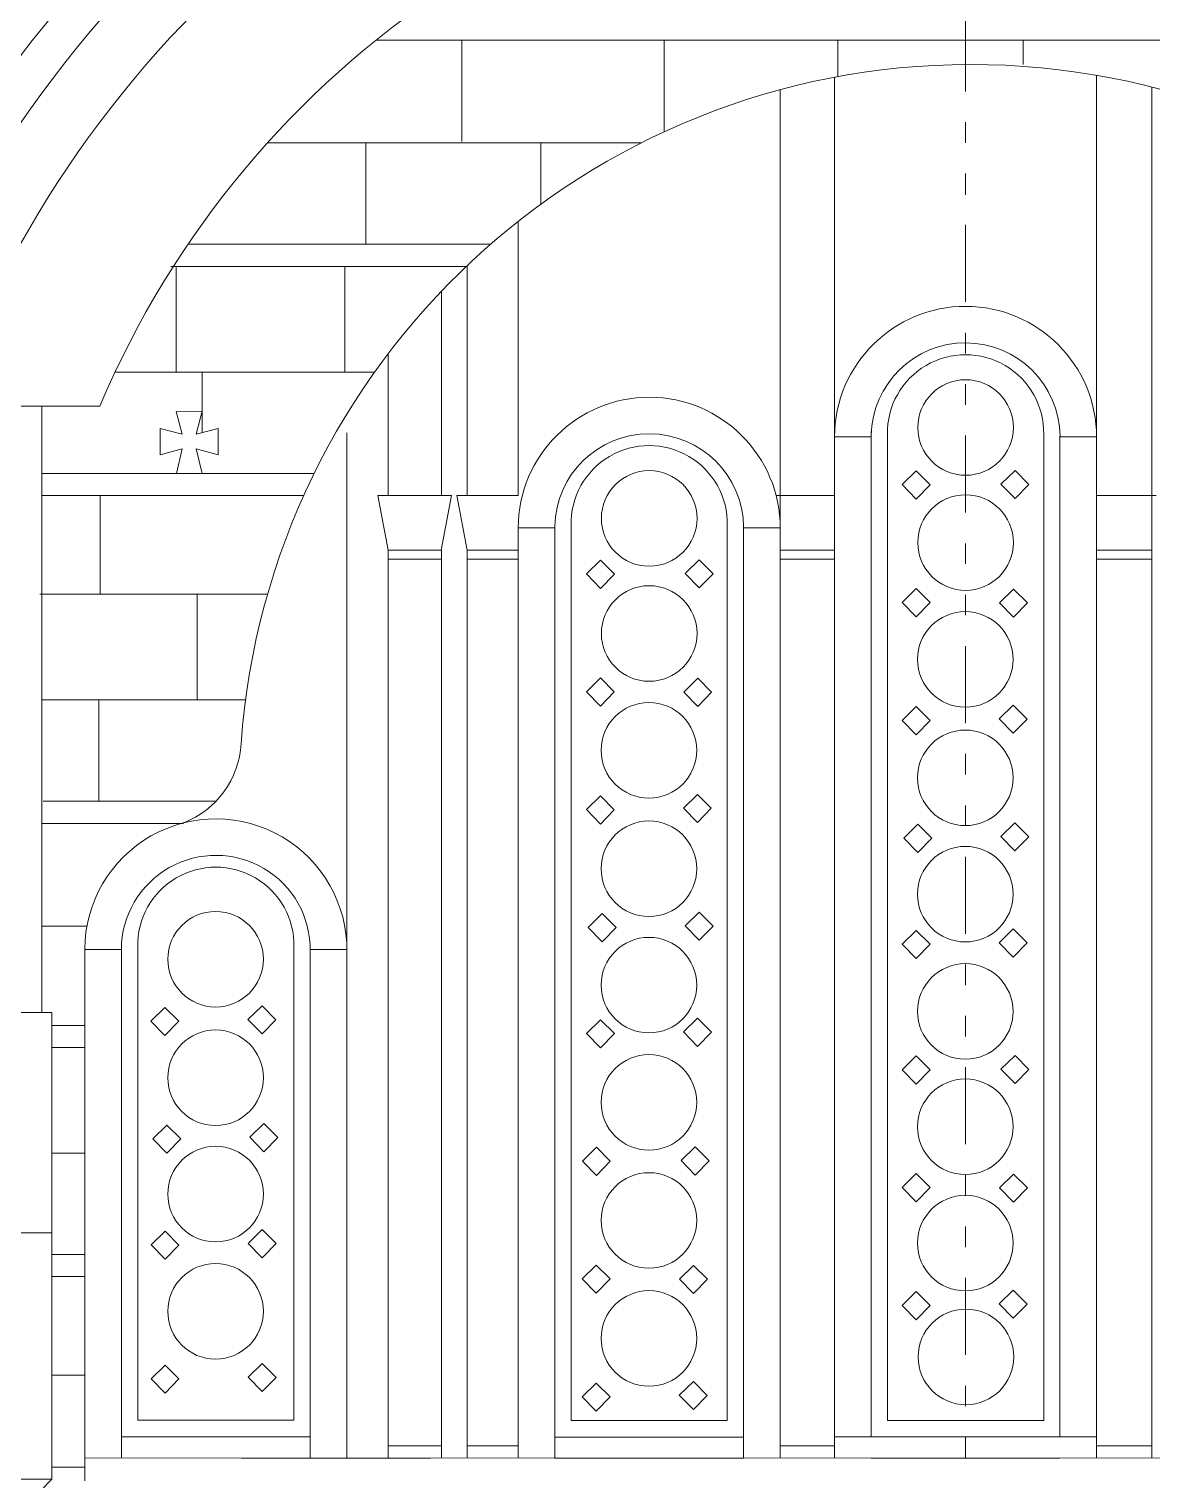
# Model space of a CAD drawing. Header units: millimetres. Extents: x -490789 to -449459, y 209001 to 327650.
# Drawn here: x -473270 to -469414, y 222303 to 227286 of the extents above; entities that cross this region are included whole.
import ezdxf

# ---------------------------------------------------------------- set-up
doc = ezdxf.new("R2010")
doc.units = ezdxf.units.MM
doc.header["$MEASUREMENT"] = 0
doc.linetypes.add('2-Штрих-Штриховая', pattern=[723.19442, 264.583325, -105.833328, 70.555556, -105.833328, 70.555556, -105.833328])
for name, color, linetype, lineweight in [('0_Ном._пера__12_Ном._пера__12_Ном._пера__12', 12, 'Continuous', 18), ('0_Ном._пера__7_Ном._пера__15_Ном._пера__15', 15, 'Continuous', 18), ('0_Ном._пера__7_Ном._пера__5_Ном._пера__5', 5, 'Continuous', 18), ('0_Ном._пера__7_Ном._пера__7_Ном._пера__1', 1, 'Continuous', 18), ('0_Ном._пера__7_Ном._пера__7_Ном._пера__7', 7, 'Continuous', 18), ('0_Ном_пера__1_Ном_пера__1_Ном_пера__1_Ном._пера__1_Ном_пера__1_Ном_пера__1_Ном_пера__1_Ном_пера__1_Ном_пера__1_Ном_пера__1_Ном_пера__1_Ном_пера__1_Ном_пера__1_Ном_пера__1_Ном_пера__1_Ном_пера__1_Ном_пера__1_Ном_пера__1_Ном_пера__1_Ном_пера__1_Ном_пера___D_Ном._пера__1', 1, 'Continuous', 18), ('0_Ном_пера__1_Ном_пера__1_Ном_пера__1_Ном_пера__1_Ном_пера__1_Ном_пера__1_Ном_пера__1_Ном_пера__1_Ном_пера__1_Ном_пера__1_Ном._пера__1_Ном_пера__1_Ном_пера__1_Ном_пера__1_Ном_пера__1_Ном_пера__1_Ном_пера__1_Ном_пера__1_Ном_пера__1_Ном_пера__1_Ном_пера___D_Ном._пера__1', 1, 'Continuous', 18), ('0_Ном_пера__5_Ном_пера__5_Ном_пера__5_Ном_пера__5_Ном_пера__5_Ном_пера__5_Ном_пера__5_Ном_пера__5_Ном_пера__5_Ном_пера__5_Ном_пера__5_Ном_пера__5_Ном_пера__5_Ном_пера__5_Ном_пера__5_Ном_пера__5_Ном._пера__5_Ном_пера__5_Ном_пера__5_Ном_пера__5_Ном_пера___7_Ном._пера__5', 5, 'Continuous', 18), ('0_Ном_пера__7_Ном._пера__7_Ном_пера__7_Ном_пера__7_Ном_пера__7_Ном_пера__7_Ном_пера__7_Ном_пера__7_Ном_пера__7_Ном_пера__7_Ном_пера__7_Ном_пера__7_Ном_пера__7_Ном_пера__7_Ном_пера__7_Ном_пера__7_Ном_пера__7_Ном_пера__7_Ном_пера__7_Ном_пера__7_Ном_пера___7_Ном._пера__7', 7, 'Continuous', 18), ('0_Ном_пера__7_Ном_пера__7_Ном_пера__7_Ном._пера__7_Ном_пера__7_Ном_пера__7_Ном_пера__7_Ном_пера__7_Ном_пера__7_Ном_пера__7_Ном_пера__7_Ном_пера__7_Ном_пера__7_Ном_пера__7_Ном_пера__7_Ном_пера__7_Ном_пера__7_Ном_пера__7_Ном_пера__7_Ном_пера__7_Ном_пера___5_Ном._пера__7', 7, 'Continuous', 18), ('0_Ном_пера__7_Ном_пера__7_Ном_пера__7_Ном_пера__7_Ном_пера__7_Ном_пера__7_Ном_пера__7_Ном_пера__7_Ном_пера__7_Ном._пера__7_Ном_пера__7_Ном_пера__7_Ном_пера__7_Ном_пера__7_Ном_пера__7_Ном_пера__7_Ном_пера__7_Ном_пера__7_Ном_пера__7_Ном_пера__7_Ном_пера___7_Ном._пера__7', 7, 'Continuous', 18), ('0_Ном_пера__7_Ном_пера__7_Ном_пера__7_Ном_пера__7_Ном_пера__7_Ном_пера__7_Ном_пера__7_Ном_пера__7_Ном_пера__7_Ном_пера__7_Ном_пера__7_Ном_пера__7_Ном_пера__7_Ном_пера__7_Ном_пера__7_Ном_пера__7_Ном_пера__7_Ном_пера__7_Ном._пера__7_Ном_пера__7_Ном._пера__5_Ном._пера__7', 7, 'Continuous', 18), ('0_Ном_пера__7_Ном_пера__7_Ном_пера__7_Ном_пера__7_Ном_пера__7_Ном_пера__7_Ном_пера__7_Ном_пера__7_Ном_пера__7_Ном_пера__7_Ном_пера__7_Ном_пера__7_Ном_пера__7_Ном_пера__7_Ном_пера__7_Ном_пера__7_Ном_пера__7_Ном_пера__7_Ном_пера__7_Ном_пера__7_Ном_пера__7_8_Ном._пера__1', 1, 'Continuous', 18), ('0_Ном_пера__7_Ном_пера__7_Ном_пера__7_Ном_пера__7_Ном_пера__7_Ном_пера__7_Ном_пера__7_Ном_пера__7_Ном_пера__7_Ном_пера__7_Ном_пера__7_Ном_пера__7_Ном_пера__7_Ном_пера__7_Ном_пера__7_Ном_пера__7_Ном_пера__7_Ном_пера__7_Ном_пера__7_Ном_пера__7_Ном_пера__7_C_Ном._пера__1', 1, 'Continuous', 18), ('0_Ном_пера__7_Ном_пера__7_Ном_пера__7_Ном_пера__7_Ном_пера__7_Ном_пера__7_Ном_пера__7_Ном_пера__7_Ном_пера__7_Ном_пера__7_Ном_пера__7_Ном_пера__7_Ном_пера__7_Ном_пера__7_Ном_пера__7_Ном_пера__7_Ном_пера__7_Ном_пера__7_Ном_пера__7_Ном_пера__7_Ном_пера__7_C_Ном._пера__7', 7, 'Continuous', 18), ('hatch_Ном_пера__254_Ном_пера__254_Ном_пера__254_Ном._пера__254_Ном_пера__254_Ном._пера__9_Ном_пера__9_Ном_пера__9_Ном_пера__12_Ном_пера__12_Ном_пера__12_Ном_пера__12_Ном_пера__12_Ном_пера__12_Ном_пера__1_Ном_пера__1_Ном_пера__1_Ном_пера__1_Ном_пера__1_Н_B_Ном._пера__1', 1, 'Continuous', 18), ('Line 0.25_Ном_пера__7_Ном_пера__7_Ном_пера__7_Ном_пера__7_Ном_пера__7_Ном_пера__7_Ном_пера__7_Ном_пера__7_Ном_пера__7_Ном_пера__7_Ном_пера__7_Ном._пера__7_Ном._пера__8_Ном._пера__8_Ном._пера__8_Ном._пера__8_Ном._пера__8', 8, 'Continuous', 18)]:
    doc.layers.add(name, color=color, linetype=linetype, lineweight=lineweight)

msp = doc.modelspace()

# ---------------------------------------------------------------- linework, layer by layer
at = {"layer": '0_Ном._пера__12_Ном._пера__12_Ном._пера__12', "linetype": '2-Штрих-Штриховая'}
msp.add_line((-470054.3, 217669.7), (-470054.3, 236554.5), dxfattribs=at)
at = {"layer": '0_Ном._пера__7_Ном._пера__15_Ном._пера__15', "linetype": 'Continuous'}
msp.add_line((-473226.4, 225990.2), (-474125.7, 225990.2), dxfattribs=at)
at = {"layer": '0_Ном._пера__7_Ном._пера__5_Ном._пера__5', "linetype": 'Continuous'}
for centre in [(-470054.3, 225917), (-471140.5, 225604.7), (-470054.3, 225521.8), (-470054.3, 225521.8), (-471140.5, 225209.5), (-471140.5, 225209.5), (-470055.2, 225120.7), (-470055.2, 225120.7), (-471141.4, 224808.4), (-471141.4, 224808.4), (-470055.2, 224713.9), (-470055.2, 224713.9), (-471141.4, 224401.6), (-471141.4, 224401.6), (-470055.2, 224314.3), (-470055.2, 224314.3), (-472629.4, 224090.8), (-472629.4, 224090.8), (-471141.4, 224002), (-471141.4, 224002), (-470055.2, 223911.6), (-472629.4, 223684), (-472629.4, 223684), (-471141.4, 223599.4), (-470055.2, 223515.7), (-470055.2, 223515.7), (-472629.4, 223284.4), (-472629.4, 223284.4), (-471141.4, 223193.8), (-470055.2, 223116.1), (-470055.2, 223116.1), (-472629.4, 222881.8), (-471141.4, 222788.8), (-470053, 222725.2)]:
    msp.add_circle(centre, 164.1, dxfattribs=at)
at = {"layer": '0_Ном._пера__7_Ном._пера__7_Ном._пера__1', "linetype": 'Continuous'}
for centre, radius, start, end in [((-470054.3, 225883.1), 450, 0, 179.7617), ((-470054.3, 225883.4), 324.3, 0.7789, 178.7941), ((-471140.5, 225570.8), 450, 0, 179.7617), ((-471140.5, 225571.1), 324.3, 0.7789, 178.7941), ((-472628.5, 224123.1), 450, 359.4316, 179.7617), ((-472628.5, 224123.4), 324.3, 359.2211, 179.73)]:
    msp.add_arc(centre, radius, start, end, dxfattribs=at)
at = {"layer": '0_Ном._пера__7_Ном._пера__7_Ном._пера__7', "linetype": 'Continuous'}
for p, q in [((-469604.3, 227126.4), (-469604.3, 222377.8)), ((-469604.3, 227126.4), (-469604.3, 222377.8)), ((-470690.5, 227076.8), (-470690.5, 222377.8)), ((-470690.5, 227076.8), (-470690.5, 222377.8)), ((-470504.3, 227119.6), (-470504.3, 222382.7)), ((-470504.3, 227119.6), (-470504.3, 222378.1)), ((-469414.3, 227085.7), (-469414.3, 222377.8)), ((-469414.3, 227085.7), (-469414.3, 222377.8)), ((-471590.5, 226624.7), (-471590.5, 225683.3)), ((-471765.6, 226473.1), (-471765.6, 225683.3)), ((-471853.9, 226385), (-471853.9, 225683.3)), ((-472036.5, 226170.7), (-472036.5, 225683.3)), ((-473225.7, 225990.2), (-473026.4, 225990.2)), ((-473225.7, 225990.2), (-473225.7, 223907.7)), ((-470378.5, 225903.6), (-470378.5, 222450.8)), ((-470322.5, 225893), (-470322.5, 222507)), ((-469786.1, 225893), (-469786.1, 222507)), ((-469730.1, 225887.8), (-469730.1, 222450.8)), ((-471590.5, 225731), (-471590.5, 225683.3)), ((-470504.3, 225740.4), (-470504.3, 223341.9)), ((-470378.5, 225744.5), (-470378.5, 223341.9)), ((-470322.5, 225754.8), (-470322.5, 223922.6)), ((-469786.1, 225754.8), (-469786.1, 223923.2)), ((-469730.1, 225743.6), (-469730.1, 223341.9)), ((-469604.3, 225740.4), (-469604.3, 223341.9)), ((-469604.3, 225740.1), (-469604.3, 223341.9)), ((-469604.3, 225740.1), (-469604.3, 223341.9)), ((-472072, 225683.3), (-471818.8, 225683.3)), ((-472036.5, 225496.3), (-472072, 225683.3)), ((-471854.3, 225496.3), (-471818.8, 225683.3)), ((-471801.2, 225683.3), (-471590.5, 225683.3)), ((-471765.6, 225496.3), (-471801.2, 225683.3)), ((-470704.8, 225683.3), (-470504.3, 225683.3)), ((-469604.3, 225683.3), (-469400, 225683.3)), ((-471408.7, 225580.7), (-471408.7, 222507.3)), ((-470872.3, 225592.3), (-470872.3, 222507.3)), ((-471590.5, 225572.6), (-471590.5, 222377.2)), ((-471464.8, 225577.9), (-471464.8, 222376.8)), ((-470816.3, 225575.5), (-470816.3, 222377.8)), ((-472036.5, 225496.3), (-472036.5, 222377.8)), ((-471853.9, 225496.3), (-472036.5, 225496.3)), ((-471853.9, 225496.3), (-471853.9, 222378.1)), ((-471765.6, 225496.3), (-471765.6, 223873.1)), ((-471590.5, 225496.3), (-471765.6, 225496.3)), ((-470504.3, 225496.3), (-470690.5, 225496.3)), ((-469414.3, 225496.3), (-469604.3, 225496.3)), ((-472036.5, 225464.6), (-471853.9, 225464.6)), ((-471765.6, 225464.6), (-471590.5, 225464.6)), ((-470872.3, 225442.5), (-470872.3, 223610.9)), ((-470816.3, 225431.3), (-470816.3, 223029.6)), ((-470690.5, 225464.6), (-470504.3, 225464.6)), ((-469604.3, 225464.6), (-469414.3, 225464.6)), ((-470690.5, 225428.1), (-470690.5, 223029.6)), ((-470690.5, 225427.9), (-470690.5, 223029.6)), ((-470690.5, 225427.9), (-470690.5, 223029.6)), ((-473232.5, 225344.6), (-472450.5, 225344.6)), ((-471765.6, 224776.4), (-471765.6, 222377.8)), ((-471765.6, 224776.1), (-471765.6, 222377.8)), ((-471765.6, 224776.1), (-471765.6, 222377.8)), ((-472952.8, 224124.9), (-472952.8, 222377.8)), ((-472896.7, 224133.5), (-472896.7, 222508)), ((-472360.4, 224133), (-472360.4, 222508)), ((-472304.3, 224129.2), (-472304.3, 222377.8)), ((-478821.8, 223907.7), (-473191.9, 223907.7)), ((-473191.9, 223908.4), (-473191.9, 222305.6)), ((-473191.9, 222662.1), (-473078.6, 222662.1)), ((-472896.7, 222508), (-472360.4, 222508)), ((-471408.7, 222507.3), (-470872.3, 222507.3)), ((-470322.5, 222507), (-469786.1, 222507)), ((-472952.8, 222450.8), (-472304.3, 222450.8)), ((-471464.8, 222450.1), (-470816.3, 222450.1)), ((-470504.3, 222450.8), (-469604.3, 222450.8)), ((-472036.5, 222420.3), (-471853.9, 222420.3)), ((-471765.6, 222420.3), (-471590.5, 222420.3)), ((-470690.5, 222420.3), (-470504.3, 222420.3)), ((-469604.3, 222420.3), (-469414.3, 222420.3)), ((-473078.6, 222377.8), (-467030.1, 222378.2)), ((-472539.9, 222377.8), (-471891.4, 222377.8)), ((-471464.8, 222377.2), (-470816.3, 222377.2)), ((-470378.5, 222377.8), (-469730.1, 222377.8)), ((-475364.5, 222305.6), (-473191.9, 222305.6)), ((-473500.9, 221985.6), (-473191.9, 222305.6))]:
    msp.add_line(p, q, dxfattribs=at)
for centre in [(-470054.3, 225917), (-471140.5, 225604.7)]:
    msp.add_circle(centre, 164.1, dxfattribs=at)
for centre, radius, start, end in [((-470054.3, 224734.6), 4071, 30.5449, 149.4551), ((-470054.3, 224734.6), 3936, 29.5894, 150.4133), ((-470054.3, 224734.6), 3716.6, 28.0623, 151.9407), ((-470054.3, 224734.6), 3226.5, 22.9021, 157.0979), ((-470035.6, 224651.2), 2512.5, 4.2317, 175.8912), ((-470054.3, 225898.7), 268.3, 358.7614, 181.2231), ((-471140.5, 225586.5), 268.3, 358.7614, 181.2231), ((-472628.5, 224138.8), 268.3, 358.7614, 181.2231)]:
    msp.add_arc(centre, radius, start, end, dxfattribs=at)
at = {"layer": '0_Ном_пера__1_Ном_пера__1_Ном_пера__1_Ном._пера__1_Ном_пера__1_Ном_пера__1_Ном_пера__1_Ном_пера__1_Ном_пера__1_Ном_пера__1_Ном_пера__1_Ном_пера__1_Ном_пера__1_Ном_пера__1_Ном_пера__1_Ном_пера__1_Ном_пера__1_Ном_пера__1_Ном_пера__1_Ном_пера__1_Ном_пера___D_Ном._пера__1', "linetype": 'Continuous'}
for p, q in [((-468029.9, 227246.9), (-472077.8, 227247.6)), ((-471685.2, 226546.3), (-472720.5, 226546.3)), ((-471765.6, 226470.2), (-472782.7, 226470.2)), ((-472290.5, 225759.3), (-473226.4, 225759.3)), ((-472326.3, 225683.3), (-473225.7, 225683.3)), ((-472628, 224633.7), (-473221.6, 224633.7)), ((-472739.3, 224557.6), (-473225.7, 224557.6)), ((-473078.6, 223863.8), (-473191.9, 223863.8)), ((-473078.6, 223787.8), (-473191.9, 223787.8)), ((-473078.6, 223076.8), (-473191.9, 223076.8)), ((-473078.6, 223000.8), (-473191.9, 223000.8)), ((-473191.9, 222347.1), (-473078.6, 222347.1))]:
    msp.add_line(p, q, dxfattribs=at)
at = {"layer": '0_Ном_пера__1_Ном_пера__1_Ном_пера__1_Ном_пера__1_Ном_пера__1_Ном_пера__1_Ном_пера__1_Ном_пера__1_Ном_пера__1_Ном_пера__1_Ном._пера__1_Ном_пера__1_Ном_пера__1_Ном_пера__1_Ном_пера__1_Ном_пера__1_Ном_пера__1_Ном_пера__1_Ном_пера__1_Ном_пера__1_Ном_пера___D_Ном._пера__1', "linetype": 'Continuous'}
msp.add_line((-472620.6, 225913.9), (-472620.6, 225823.5), dxfattribs=at)
at = {"layer": '0_Ном_пера__5_Ном_пера__5_Ном_пера__5_Ном_пера__5_Ном_пера__5_Ном_пера__5_Ном_пера__5_Ном_пера__5_Ном_пера__5_Ном_пера__5_Ном_пера__5_Ном_пера__5_Ном_пера__5_Ном_пера__5_Ном_пера__5_Ном_пера__5_Ном._пера__5_Ном_пера__5_Ном_пера__5_Ном_пера__5_Ном_пера___7_Ном._пера__5', "linetype": 'Continuous'}
for p, q in [((-470223.7, 225767.9), (-470271.9, 225720.7)), ((-470223.7, 225767.9), (-470176, 225720.2)), ((-469884.5, 225769.3), (-469932.7, 225722.1)), ((-469884.5, 225769.3), (-469836.8, 225721.6)), ((-470271.9, 225720.7), (-470223.7, 225671.3)), ((-470176, 225720.2), (-470223.7, 225671.3)), ((-469932.7, 225722.1), (-469884.5, 225672.7)), ((-469836.8, 225721.6), (-469884.5, 225672.7)), ((-471307.7, 225461.2), (-471355.9, 225414)), ((-471307.7, 225461.2), (-471260, 225413.5)), ((-470968.5, 225462.6), (-471016.8, 225415.4)), ((-470968.5, 225462.6), (-470920.8, 225414.9)), ((-471355.9, 225414), (-471307.7, 225364.6)), ((-471260, 225413.5), (-471307.7, 225364.6)), ((-471016.8, 225415.4), (-470968.5, 225366)), ((-470920.8, 225414.9), (-470968.5, 225366)), ((-470224.1, 225363.7), (-470272.3, 225316.5)), ((-470224.1, 225363.7), (-470176.4, 225316)), ((-469889.8, 225362.3), (-469938, 225315.1)), ((-469889.8, 225362.3), (-469842.1, 225314.6)), ((-470272.3, 225316.5), (-470224.1, 225267.1)), ((-470176.4, 225316), (-470224.1, 225267.1)), ((-469938, 225315.1), (-469889.8, 225265.7)), ((-469842.1, 225314.6), (-469889.8, 225265.7)), ((-471308.1, 225057), (-471356.3, 225009.8)), ((-471308.1, 225057), (-471260.4, 225009.3)), ((-470973.8, 225055.6), (-471022.1, 225008.4)), ((-470973.8, 225055.6), (-470926.1, 225007.9)), ((-471356.3, 225009.8), (-471308.1, 224960.4)), ((-471260.4, 225009.3), (-471308.1, 224960.4)), ((-471022.1, 225008.4), (-470973.8, 224959)), ((-470926.1, 225007.9), (-470973.8, 224959)), ((-470224.1, 224958.4), (-470272.3, 224911.3)), ((-470224.1, 224958.4), (-470176.4, 224910.7)), ((-469890.9, 224963.6), (-469939.1, 224916.4)), ((-469890.9, 224963.6), (-469843.2, 224915.9)), ((-470272.3, 224911.3), (-470224.1, 224861.8)), ((-470176.4, 224910.7), (-470224.1, 224861.8)), ((-469939.1, 224916.4), (-469890.9, 224867)), ((-469843.2, 224915.9), (-469890.9, 224867)), ((-471308.1, 224651.7), (-471356.3, 224604.6)), ((-471308.1, 224651.7), (-471260.4, 224604)), ((-470974.9, 224656.9), (-471023.1, 224609.7)), ((-470974.9, 224656.9), (-470927.2, 224609.2)), ((-471356.3, 224604.6), (-471308.1, 224555.1)), ((-471260.4, 224604), (-471308.1, 224555.1)), ((-471023.1, 224609.7), (-470974.9, 224560.3)), ((-470927.2, 224609.2), (-470974.9, 224560.3)), ((-470217.8, 224554.2), (-470266, 224507.1)), ((-470217.8, 224554.2), (-470170.1, 224506.5)), ((-469884.6, 224559.4), (-469932.9, 224512.2)), ((-469884.6, 224559.4), (-469836.9, 224511.7)), ((-470266, 224507.1), (-470217.8, 224457.6)), ((-470170.1, 224506.5), (-470217.8, 224457.6)), ((-469932.9, 224512.2), (-469884.6, 224462.8)), ((-469836.9, 224511.7), (-469884.6, 224462.8)), ((-471301.8, 224247.5), (-471350.1, 224200.4)), ((-471301.8, 224247.5), (-471254.1, 224199.8)), ((-470968.7, 224252.6), (-471016.9, 224205.5)), ((-470968.7, 224252.6), (-470921, 224205)), ((-471350.1, 224200.4), (-471301.8, 224150.9)), ((-471254.1, 224199.8), (-471301.8, 224150.9)), ((-471016.9, 224205.5), (-470968.7, 224156)), ((-470921, 224205), (-470968.7, 224156)), ((-470223.6, 224189.8), (-470271.8, 224142.7)), ((-470223.6, 224189.8), (-470175.9, 224142.1)), ((-469890.4, 224195), (-469938.7, 224147.8)), ((-469890.4, 224195), (-469842.7, 224147.3)), ((-470271.8, 224142.7), (-470223.6, 224093.2)), ((-470175.9, 224142.1), (-470223.6, 224093.2)), ((-469938.7, 224147.8), (-469890.4, 224098.4)), ((-469842.7, 224147.3), (-469890.4, 224098.4)), ((-472803.1, 223925.7), (-472851.3, 223878.6)), ((-472803.1, 223925.7), (-472755.4, 223878)), ((-472469.9, 223930.9), (-472518.1, 223883.7)), ((-472469.9, 223930.9), (-472422.2, 223883.2)), ((-470974.5, 223888.3), (-471022.7, 223841.1)), ((-470974.5, 223888.3), (-470926.8, 223840.6)), ((-472851.3, 223878.6), (-472803.1, 223829.1)), ((-472755.4, 223878), (-472803.1, 223829.1)), ((-472518.1, 223883.7), (-472469.9, 223834.3)), ((-472422.2, 223883.2), (-472469.9, 223834.3)), ((-471307.6, 223883.1), (-471355.9, 223836)), ((-471355.9, 223836), (-471307.6, 223786.5)), ((-471307.6, 223883.1), (-471259.9, 223835.4)), ((-471259.9, 223835.4), (-471307.6, 223786.5)), ((-471022.7, 223841.1), (-470974.5, 223791.7)), ((-470926.8, 223840.6), (-470974.5, 223791.7)), ((-470223.7, 223758.8), (-470271.9, 223711.6)), ((-470223.7, 223758.8), (-470176, 223711.1)), ((-469884.5, 223760.2), (-469932.7, 223713)), ((-469884.5, 223760.2), (-469836.8, 223712.5)), ((-470271.9, 223711.6), (-470223.7, 223662.2)), ((-470176, 223711.1), (-470223.7, 223662.2)), ((-469932.7, 223713), (-469884.5, 223663.6)), ((-469836.8, 223712.5), (-469884.5, 223663.6)), ((-472796.8, 223521.5), (-472845.1, 223474.3)), ((-472796.8, 223521.5), (-472749.1, 223473.8)), ((-472463.7, 223526.6), (-472511.9, 223479.5)), ((-472463.7, 223526.6), (-472416, 223478.9)), ((-472845.1, 223474.3), (-472796.8, 223424.9)), ((-472749.1, 223473.8), (-472796.8, 223424.9)), ((-472511.9, 223479.5), (-472463.7, 223430)), ((-472416, 223478.9), (-472463.7, 223430)), ((-471321.7, 223445), (-471370, 223397.8)), ((-471321.7, 223445), (-471274, 223397.3)), ((-470982.6, 223446.4), (-471030.8, 223399.2)), ((-470982.6, 223446.4), (-470934.9, 223398.7)), ((-471370, 223397.8), (-471321.7, 223348.4)), ((-471274, 223397.3), (-471321.7, 223348.4)), ((-471030.8, 223399.2), (-470982.6, 223349.8)), ((-470934.9, 223398.7), (-470982.6, 223349.8)), ((-470224.1, 223354.5), (-470272.3, 223307.4)), ((-470224.1, 223354.5), (-470176.4, 223306.8)), ((-469889.8, 223353.1), (-469938, 223306)), ((-469889.8, 223353.1), (-469842.1, 223305.5)), ((-470272.3, 223307.4), (-470224.1, 223257.9)), ((-470176.4, 223306.8), (-470224.1, 223257.9)), ((-469938, 223306), (-469889.8, 223256.5)), ((-469842.1, 223305.5), (-469889.8, 223256.5)), ((-472802.6, 223157.1), (-472850.9, 223110)), ((-472802.6, 223157.1), (-472755, 223109.4)), ((-472469.5, 223162.3), (-472517.7, 223115.1)), ((-472469.5, 223162.3), (-472421.8, 223114.6)), ((-472850.9, 223110), (-472802.6, 223060.5)), ((-472755, 223109.4), (-472802.6, 223060.5)), ((-472517.7, 223115.1), (-472469.5, 223065.7)), ((-472421.8, 223114.6), (-472469.5, 223065.7)), ((-471322.1, 223040.8), (-471370.3, 222993.6)), ((-471322.1, 223040.8), (-471274.4, 222993.1)), ((-470987.9, 223039.4), (-471036.1, 222992.2)), ((-470987.9, 223039.4), (-470940.2, 222991.7)), ((-471370.3, 222993.6), (-471322.1, 222944.2)), ((-471274.4, 222993.1), (-471322.1, 222944.2)), ((-471036.1, 222992.2), (-470987.9, 222942.8)), ((-470940.2, 222991.7), (-470987.9, 222942.8)), ((-470224.1, 222949.3), (-470272.3, 222902.2)), ((-470224.1, 222949.3), (-470176.4, 222901.6)), ((-469890.9, 222954.4), (-469939.1, 222907.3)), ((-469890.9, 222954.4), (-469843.2, 222906.8)), ((-470272.3, 222902.2), (-470224.1, 222852.7)), ((-470176.4, 222901.6), (-470224.1, 222852.7)), ((-469939.1, 222907.3), (-469890.9, 222857.8)), ((-469843.2, 222906.8), (-469890.9, 222857.8)), ((-472802.6, 222697.4), (-472850.9, 222650.3)), ((-472802.6, 222697.4), (-472755, 222649.7)), ((-472469.5, 222702.6), (-472517.7, 222655.4)), ((-472469.5, 222702.6), (-472421.8, 222654.9)), ((-472850.9, 222650.3), (-472802.6, 222600.8)), ((-472755, 222649.7), (-472802.6, 222600.8)), ((-472517.7, 222655.4), (-472469.5, 222606)), ((-472421.8, 222654.9), (-472469.5, 222606)), ((-470988.9, 222640.7), (-471037.2, 222593.5)), ((-470988.9, 222640.7), (-470941.3, 222593)), ((-471322.1, 222635.5), (-471370.3, 222588.4)), ((-471322.1, 222635.5), (-471274.4, 222587.8)), ((-471037.2, 222593.5), (-470988.9, 222544.1)), ((-470941.3, 222593), (-470988.9, 222544.1)), ((-471370.3, 222588.4), (-471322.1, 222538.9)), ((-471274.4, 222587.8), (-471322.1, 222538.9))]:
    msp.add_line(p, q, dxfattribs=at)
at = {"layer": '0_Ном_пера__7_Ном._пера__7_Ном_пера__7_Ном_пера__7_Ном_пера__7_Ном_пера__7_Ном_пера__7_Ном_пера__7_Ном_пера__7_Ном_пера__7_Ном_пера__7_Ном_пера__7_Ном_пера__7_Ном_пера__7_Ном_пера__7_Ном_пера__7_Ном_пера__7_Ном_пера__7_Ном_пера__7_Ном_пера__7_Ном_пера___7_Ном._пера__7', "linetype": 'Continuous'}
for p, q in [((-470054.3, 226739.3), (-470054.3, 226715.6)), ((-472764.6, 226107.6), (-472764.6, 226470.2)), ((-472185.1, 226107.6), (-472185.1, 226470.2)), ((-473025.8, 225344.6), (-473025.8, 225683.3)), ((-473191.9, 223425.1), (-473191.9, 223787.8))]:
    msp.add_line(p, q, dxfattribs=at)
at = {"layer": '0_Ном_пера__7_Ном_пера__7_Ном_пера__7_Ном._пера__7_Ном_пера__7_Ном_пера__7_Ном_пера__7_Ном_пера__7_Ном_пера__7_Ном_пера__7_Ном_пера__7_Ном_пера__7_Ном_пера__7_Ном_пера__7_Ном_пера__7_Ном_пера__7_Ном_пера__7_Ном_пера__7_Ном_пера__7_Ном_пера__7_Ном_пера___5_Ном._пера__7', "linetype": 'Continuous'}
for p, q in [((-471783.6, 227247.6), (-471783.6, 226899.3)), ((-471088.8, 227247.6), (-471088.8, 226932.3)), ((-472113.9, 226894.6), (-472113.9, 226546.3)), ((-471512.2, 226895.2), (-471512.2, 226683.9)), ((-472675.3, 226107.6), (-472675.3, 225899.3)), ((-473078.6, 224137.5), (-473078.6, 222299.5))]:
    msp.add_line(p, q, dxfattribs=at)
at = {"layer": '0_Ном_пера__7_Ном_пера__7_Ном_пера__7_Ном_пера__7_Ном_пера__7_Ном_пера__7_Ном_пера__7_Ном_пера__7_Ном_пера__7_Ном._пера__7_Ном_пера__7_Ном_пера__7_Ном_пера__7_Ном_пера__7_Ном_пера__7_Ном_пера__7_Ном_пера__7_Ном_пера__7_Ном_пера__7_Ном_пера__7_Ном_пера___7_Ном._пера__7', "linetype": 'Continuous'}
for p, q in [((-470492.8, 227247.8), (-470492.8, 227121.7)), ((-469856.3, 227247.8), (-469856.3, 227163.3)), ((-472451.1, 226894.6), (-471166.9, 226894.6)), ((-472974.1, 226107.6), (-472082.9, 226107.6)), ((-473225.7, 224981.9), (-472526.2, 224981.9)), ((-473191.9, 223425.1), (-473078.6, 223425.1))]:
    msp.add_line(p, q, dxfattribs=at)
at = {"layer": '0_Ном_пера__7_Ном_пера__7_Ном_пера__7_Ном_пера__7_Ном_пера__7_Ном_пера__7_Ном_пера__7_Ном_пера__7_Ном_пера__7_Ном_пера__7_Ном_пера__7_Ном_пера__7_Ном_пера__7_Ном_пера__7_Ном_пера__7_Ном_пера__7_Ном_пера__7_Ном_пера__7_Ном._пера__7_Ном_пера__7_Ном._пера__5_Ном._пера__7', "linetype": 'Continuous'}
msp.add_line((-473225.7, 224204.4), (-473071.1, 224204.4), dxfattribs=at)
at = {"layer": '0_Ном_пера__7_Ном_пера__7_Ном_пера__7_Ном_пера__7_Ном_пера__7_Ном_пера__7_Ном_пера__7_Ном_пера__7_Ном_пера__7_Ном_пера__7_Ном_пера__7_Ном_пера__7_Ном_пера__7_Ном_пера__7_Ном_пера__7_Ном_пера__7_Ном_пера__7_Ном_пера__7_Ном_пера__7_Ном_пера__7_Ном_пера__7_8_Ном._пера__1', "linetype": 'Continuous'}
for p, q in [((-472764.2, 225972.4), (-472743.9, 225893.8)), ((-472675.3, 225972.8), (-472695.6, 225893.8)), ((-472819.2, 225913.9), (-472743.9, 225893.8)), ((-472695.6, 225893.8), (-472620.5, 225913.9)), ((-472819.3, 225823.5), (-472744, 225843.7)), ((-472744, 225843.7), (-472764, 225759.5)), ((-472695.6, 225843.7), (-472620.6, 225823.5)), ((-472675.3, 225759.3), (-472695.6, 225843.7))]:
    msp.add_line(p, q, dxfattribs=at)
at = {"layer": '0_Ном_пера__7_Ном_пера__7_Ном_пера__7_Ном_пера__7_Ном_пера__7_Ном_пера__7_Ном_пера__7_Ном_пера__7_Ном_пера__7_Ном_пера__7_Ном_пера__7_Ном_пера__7_Ном_пера__7_Ном_пера__7_Ном_пера__7_Ном_пера__7_Ном_пера__7_Ном_пера__7_Ном_пера__7_Ном_пера__7_Ном_пера__7_C_Ном._пера__1', "linetype": 'Continuous'}
for p, q in [((-470504.3, 225884.9), (-470378.6, 225884.9)), ((-469730.1, 225884.9), (-469604.3, 225884.9)), ((-471590.5, 225572.6), (-471464.8, 225572.6)), ((-470816.3, 225572.6), (-470690.6, 225572.6)), ((-473078.5, 224124.9), (-472952.8, 224124.9)), ((-472304.3, 224124.9), (-472178.5, 224124.9))]:
    msp.add_line(p, q, dxfattribs=at)
at = {"layer": '0_Ном_пера__7_Ном_пера__7_Ном_пера__7_Ном_пера__7_Ном_пера__7_Ном_пера__7_Ном_пера__7_Ном_пера__7_Ном_пера__7_Ном_пера__7_Ном_пера__7_Ном_пера__7_Ном_пера__7_Ном_пера__7_Ном_пера__7_Ном_пера__7_Ном_пера__7_Ном_пера__7_Ном_пера__7_Ном_пера__7_Ном_пера__7_C_Ном._пера__7', "linetype": 'Continuous'}
for p, q in [((-472178.5, 225898.2), (-472178.5, 222377.9)), ((-472692.2, 225344.6), (-472692.2, 224981.9)), ((-473030.3, 224981.9), (-473030.3, 224633.7))]:
    msp.add_line(p, q, dxfattribs=at)
msp.add_arc((-472853, 224849.7), 311.9, 291.3815, 356.6075, dxfattribs=at)
at = {"layer": 'hatch_Ном_пера__254_Ном_пера__254_Ном_пера__254_Ном._пера__254_Ном_пера__254_Ном._пера__9_Ном_пера__9_Ном_пера__9_Ном_пера__12_Ном_пера__12_Ном_пера__12_Ном_пера__12_Ном_пера__12_Ном_пера__12_Ном_пера__1_Ном_пера__1_Ном_пера__1_Ном_пера__1_Ном_пера__1_Н_B_Ном._пера__1', "linetype": 'Continuous'}
for p, q in [((-472764, 225972.4), (-472675.3, 225972.7)), ((-472819.2, 225913.9), (-472819.3, 225823.5))]:
    msp.add_line(p, q, dxfattribs=at)
at = {"layer": 'Line 0.25_Ном_пера__7_Ном_пера__7_Ном_пера__7_Ном_пера__7_Ном_пера__7_Ном_пера__7_Ном_пера__7_Ном_пера__7_Ном_пера__7_Ном_пера__7_Ном_пера__7_Ном._пера__7_Ном._пера__8_Ном._пера__8_Ном._пера__8_Ном._пера__8_Ном._пера__8', "linetype": 'Continuous'}
msp.add_line((-473649.4, 223151.8), (-473191.9, 223151.8), dxfattribs=at)

doc.saveas('drawing.dxf')
